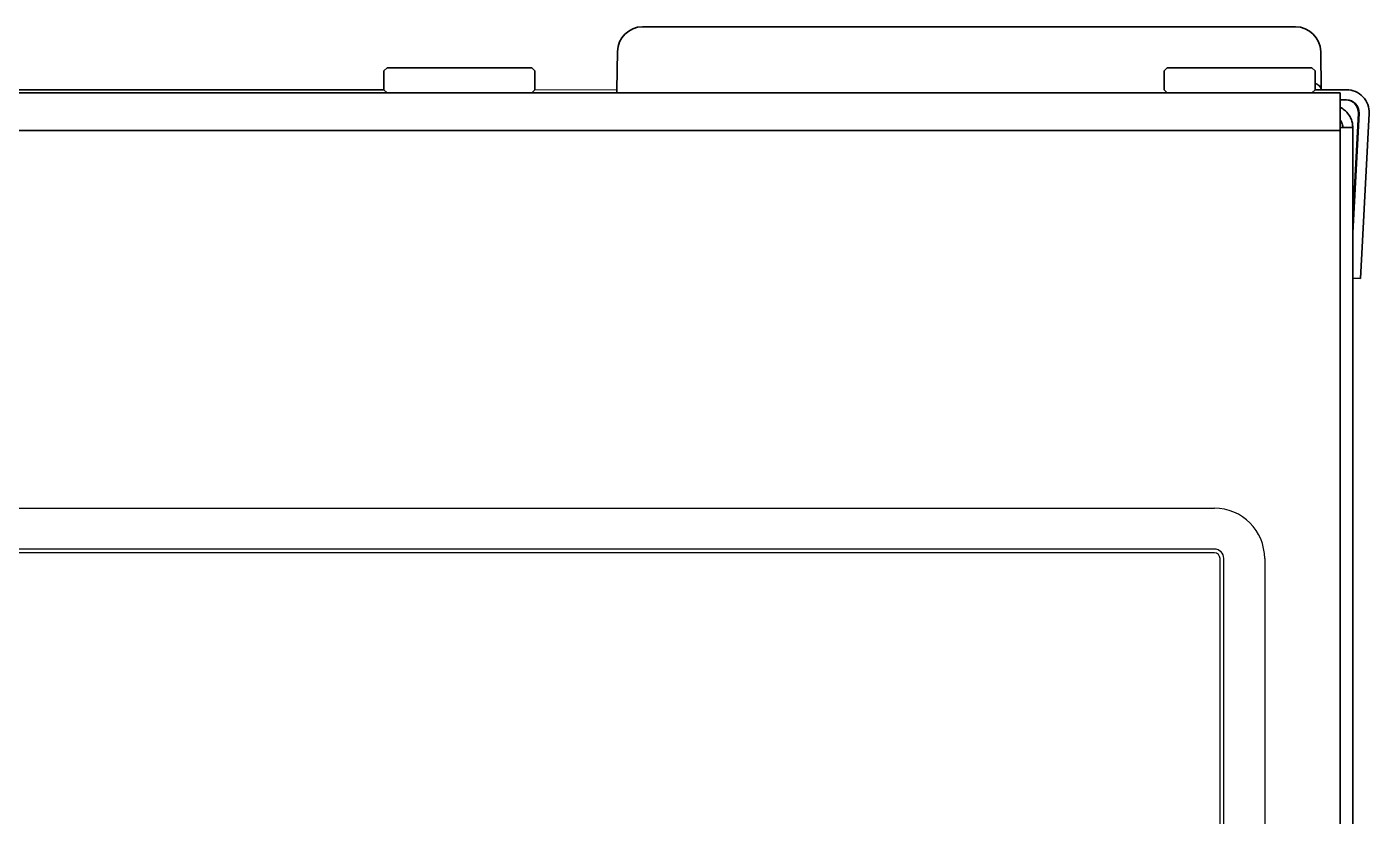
# Model space of a CAD drawing. Extents: x 6336 to 10269, y -393 to 3371.
# Drawn here: x 9072.7 to 9179.4, y 2197.8 to 2260.5 of the extents above; entities that cross this region are included whole.
import ezdxf

# ---------------------------------------------------------------- set-up
doc = ezdxf.new("R2010")
doc.units = 0
doc.header["$LTSCALE"] = 5
doc.layers.get('0').update_dxf_attribs({"linetype": 'CONTINUOUS', "lineweight": 0})
doc.layers.add('1', color=7, linetype='CONTINUOUS', true_color=0xffffff)
doc.layers.add('GEOM', color=7, linetype='CONTINUOUS')

msp = doc.modelspace()

# ---------------------------------------------------------------- linework, layer by layer
msp.add_line((9113.07, 2255.53), (9119.57, 2255.53))
at = {"layer": '1', "color": 7, "linetype": 'Continuous', "lineweight": 35}
for p, q in [((9121.63, 2260.53), (9173.52, 2260.53)), ((9119.57, 2255.53), (9119.63, 2258.56)), ((9175.52, 2258.56), (9175.57, 2255.53)), ((9101.32, 2257.28), (9101.07, 2257.03)), ((9101.07, 2257.03), (9101.07, 2255.53)), ((9101.32, 2257.28), (9112.82, 2257.28)), ((9113.07, 2257.03), (9112.82, 2257.28)), ((9113.07, 2255.53), (9113.07, 2257.03)), ((9163.32, 2257.28), (9163.07, 2257.03)), ((9163.07, 2257.03), (9163.07, 2255.53)), ((9163.32, 2257.28), (9174.82, 2257.28)), ((9175.07, 2257.03), (9174.82, 2257.28)), ((9175.07, 2255.53), (9175.07, 2257.03)), ((8431.07, 2255.28), (9175.07, 2255.28)), ((9051.07, 2255.53), (9101.07, 2255.53)), ((9101.07, 2255.53), (9101.32, 2255.28)), ((9112.82, 2255.28), (9113.07, 2255.53)), ((9119.57, 2255.28), (9119.57, 2255.53)), ((9163.07, 2255.53), (9163.32, 2255.28)), ((9174.82, 2255.28), (9175.07, 2255.53)), ((9175.07, 2255.53), (9176.57, 2255.53)), ((9175.07, 2255.28), (9177.07, 2255.28)), ((9176.57, 2255.53), (9177.57, 2255.53)), ((9177.07, 2255.28), (9177.07, 2252.28)), ((9177.07, 2254.73), (9177.57, 2254.73)), ((9178.52, 2253.67), (9178.07, 2245.19)), ((9178.57, 2253.67), (9178.07, 2244.16)), ((9179.37, 2253.63), (9178.84, 2243.52)), ((9039.07, 2252.28), (9175.07, 2252.28)), ((9177.07, 2252.28), (9175.07, 2252.28)), ((9178.07, 2252.53), (9177.07, 2252.53)), ((9177.07, 2252.28), (9177.07, 2252.28)), ((9177.07, 1400.78), (9177.07, 2252.28)), ((9178.07, 2252.53), (9178.07, 1374.13)), ((9178.84, 2243.52), (9178.68, 2240.53)), ((9178.68, 2240.53), (9178.07, 2240.56))]:
    msp.add_line(p, q, dxfattribs=at)
for centre, radius, start, end in [((9121.63, 2258.53), 2, 90, 179), ((9173.52, 2258.53), 2, 1, 90), ((9177.57, 2253.73), 1.8, 357, 90), ((9177.57, 2253.73), 1, 357, 90)]:
    msp.add_arc(centre, radius, start, end, dxfattribs=at)
msp.add_ellipse((9177.52, 2253.73), major_axis=(0.726, 0.689), ratio=0.998716, start_param=-0.810936, end_param=0.810936, dxfattribs=at)
for points, knots in [([(9175.09, 2256.03), (9175.14, 2256.01), (9175.19, 2255.98), (9175.25, 2255.95), (9175.27, 2255.94), (9175.3, 2255.92), (9175.32, 2255.91), (9175.36, 2255.87), (9175.39, 2255.85), (9175.47, 2255.78), (9175.51, 2255.73), (9175.54, 2255.67), (9175.54, 2255.65), (9175.55, 2255.63), (9175.56, 2255.62), (9175.57, 2255.58), (9175.57, 2255.55), (9175.57, 2255.53)], [0, 0, 0, 0, 0.162975, 0.162975, 0.232727, 0.232727, 0.302479, 0.302479, 0.441983, 0.441983, 0.720992, 0.720992, 0.790744, 0.790744, 0.860496, 0.860496, 1, 1, 1, 1]), ([(9177.09, 2254.13), (9177.15, 2254.1), (9177.21, 2254.06), (9177.37, 2253.96), (9177.46, 2253.88), (9177.63, 2253.72), (9177.7, 2253.62), (9177.8, 2253.48), (9177.83, 2253.43), (9177.87, 2253.35), (9177.89, 2253.32), (9177.91, 2253.27), (9177.92, 2253.24), (9177.98, 2253.1), (9178.02, 2252.99), (9178.06, 2252.76), (9178.07, 2252.64), (9178.07, 2252.53)], [0, 0, 0, 0, 0.109331, 0.109331, 0.287465, 0.287465, 0.465599, 0.465599, 0.554666, 0.554666, 0.599199, 0.599199, 0.643732, 0.643732, 0.821866, 0.821866, 1, 1, 1, 1]), ([(9177.27, 2252.53), (9177.27, 2252.59), (9177.27, 2252.66), (9177.25, 2252.74), (9177.25, 2252.75), (9177.24, 2252.78), (9177.23, 2252.8), (9177.22, 2252.85), (9177.21, 2252.88), (9177.17, 2252.97), (9177.14, 2253.03), (9177.1, 2253.08), (9177.1, 2253.09), (9177.1, 2253.09)], [0, 0, 0, 0, 0.326357, 0.326357, 0.407946, 0.407946, 0.489535, 0.489535, 0.652714, 0.652714, 0.979071, 0.979071, 1, 1, 1, 1])]:
    msp.add_open_spline(points, degree=3, knots=knots, dxfattribs=at)
at = {"layer": 'GEOM', "color": 7, "linetype": 'Continuous'}
for p, q in [((9047.07, 2222.28), (9167.07, 2222.28)), ((9167.07, 2219.03), (9047.07, 2219.03)), ((9167.07, 2218.73), (9047.07, 2218.73)), ((9167.52, 2011.28), (9167.52, 2218.28)), ((9167.82, 2011.28), (9167.82, 2218.28)), ((9171.07, 2218.28), (9171.07, 2011.28))]:
    msp.add_line(p, q, dxfattribs=at)
for radius in [4, 0.75, 0.45]:
    msp.add_arc((9167.07, 2218.28), radius, 0, 90, dxfattribs=at)

doc.saveas('drawing.dxf')
